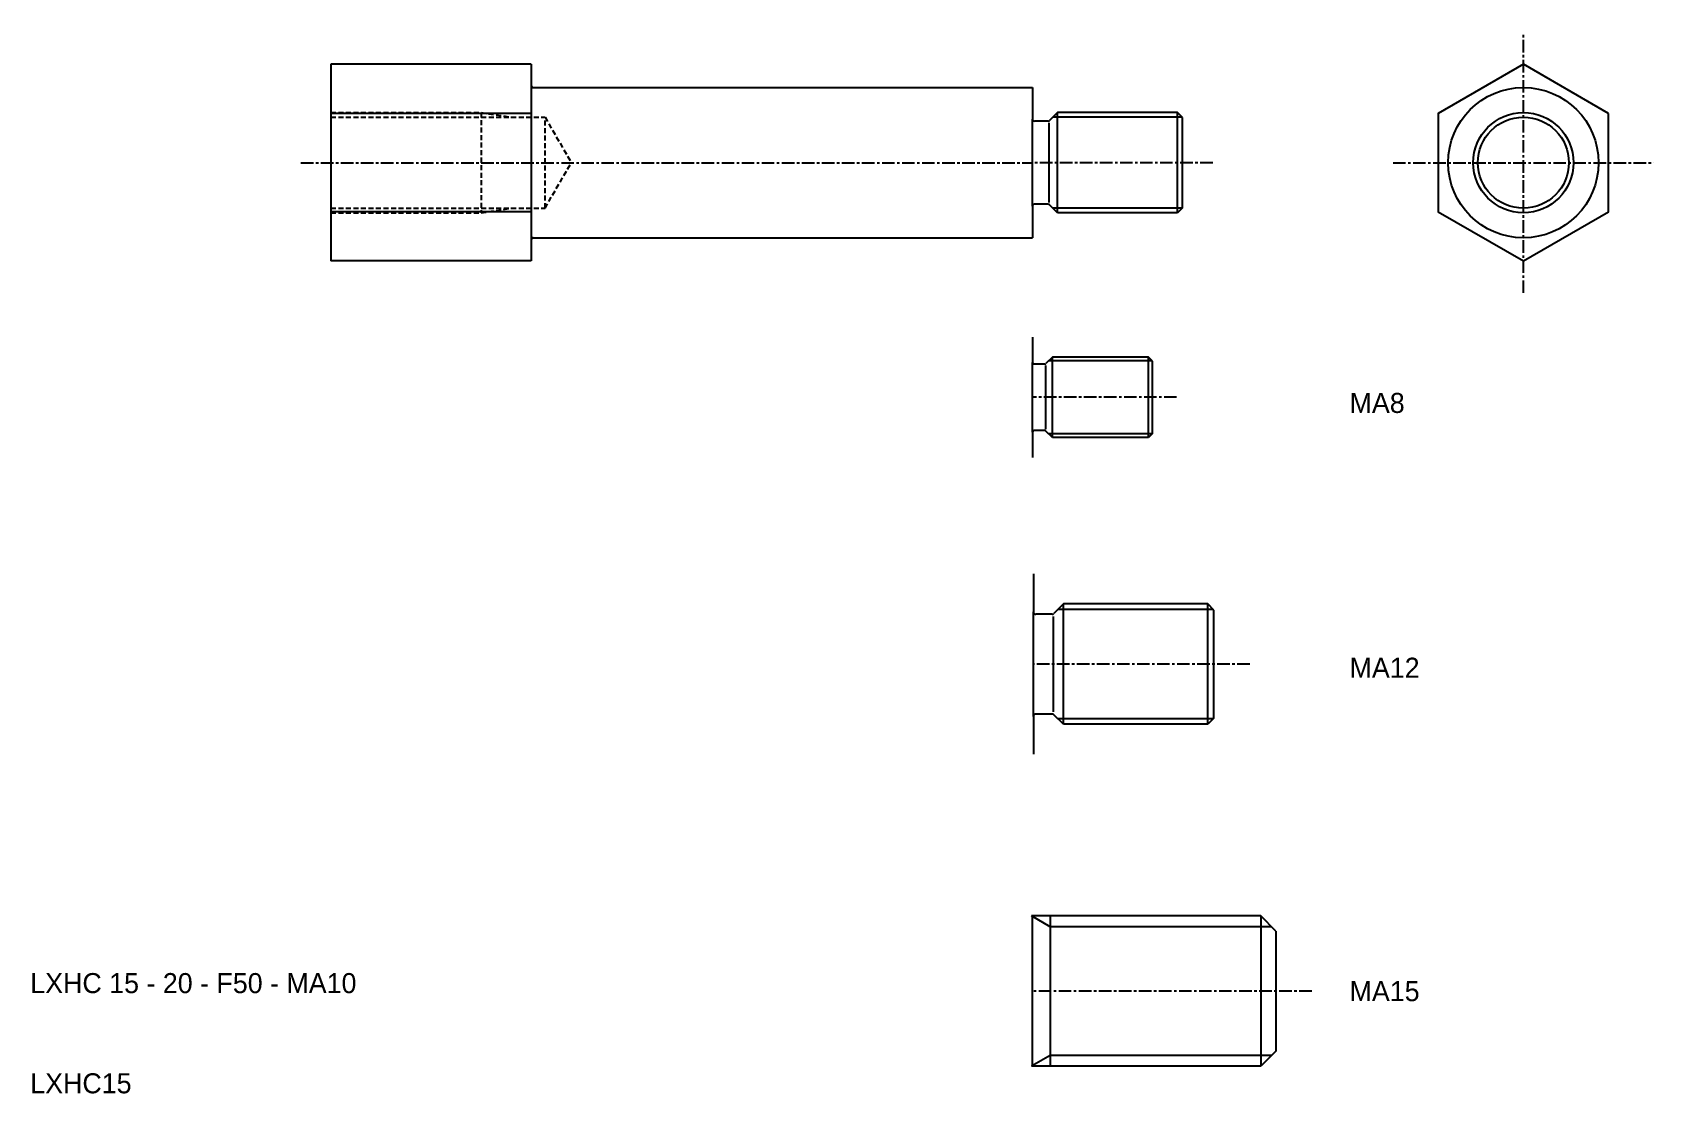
# Model space of a CAD drawing. Extents: x 103 to 265, y -35 to 71.
import ezdxf

# ---------------------------------------------------------------- set-up
doc = ezdxf.new("R2010")
doc.units = 0
doc.linetypes.add('CENTER', pattern=[2, 1.25, -0.25, 0.25, -0.25])
doc.linetypes.add('DASHED', pattern=[0.75, 0.5, -0.25])
doc.layers.get('0').update_dxf_attribs({"linetype": 'CONTINUOUS'})
doc.layers.add('CENTER', color=1, linetype='CENTER')

msp = doc.modelspace()

# ---------------------------------------------------------------- linework, layer by layer
at = {"color": 7, "linetype": 'CONTINUOUS'}
for p, q in [((133.04, 67.57), (133.04, 47.94)), ((153.04, 67.57), (133.04, 67.57)), ((153.04, 67.57), (153.04, 65.45)), ((153.04, 65.45), (153.04, 50.05)), ((153.24, 65.25), (203.04, 65.25)), ((203.04, 65.25), (203.04, 62.1)), ((153.04, 62.66), (133.04, 62.66)), ((203.04, 53.4), (203.04, 62.1)), ((204.6, 61.9), (203.24, 61.9)), ((204.68, 61.72), (204.68, 53.79)), ((205.54, 62.75), (204.74, 61.96)), ((217.54, 62.75), (205.54, 62.75)), ((205.54, 52.75), (205.54, 62.75)), ((217.54, 52.75), (217.54, 62.75)), ((218.04, 62.25), (217.54, 62.75)), ((218.04, 53.25), (218.04, 62.25)), ((203.04, 53.4), (203.04, 50.25)), ((204.6, 53.6), (203.24, 53.6)), ((205.54, 52.75), (204.74, 53.54)), ((153.04, 52.84), (133.04, 52.84)), ((217.54, 52.75), (205.54, 52.75)), ((218.04, 53.25), (217.54, 52.75)), ((153.24, 50.25), (203.04, 50.25)), ((153.04, 50.05), (153.04, 47.94)), ((153.04, 47.94), (133.04, 47.94)), ((203.04, 40.33), (203.04, 37.81)), ((203.04, 30.85), (203.04, 37.81)), ((204.29, 37.65), (203.2, 37.65)), ((204.35, 37.5), (204.35, 31.16)), ((205.04, 38.33), (204.4, 37.69)), ((205.04, 30.33), (205.04, 38.33)), ((214.64, 38.33), (205.04, 38.33)), ((215.04, 37.93), (214.64, 38.33)), ((214.64, 30.33), (214.64, 38.33)), ((215.04, 30.73), (215.04, 37.93)), ((203.04, 30.85), (203.04, 28.33)), ((204.29, 31.01), (203.2, 31.01)), ((205.04, 30.33), (204.4, 30.96)), ((214.64, 30.33), (205.04, 30.33)), ((215.04, 30.73), (214.64, 30.33)), ((203.14, 16.7), (203.14, 12.92)), ((206.14, 13.7), (205.19, 12.75)), ((206.14, 1.7), (206.14, 13.7)), ((220.54, 13.7), (206.14, 13.7)), ((221.14, 13.1), (220.54, 13.7)), ((220.54, 1.7), (220.54, 13.7)), ((221.14, 2.3), (221.14, 13.1)), ((203.14, 2.48), (203.14, 12.92)), ((205.02, 12.68), (203.38, 12.68)), ((205.11, 12.46), (205.11, 2.94)), ((203.14, 2.48), (203.14, -1.3)), ((205.02, 2.72), (203.38, 2.72)), ((206.14, 1.7), (205.19, 2.65)), ((220.54, 1.7), (206.14, 1.7)), ((221.14, 2.3), (220.54, 1.7)), ((225.83, -17.44), (202.97, -17.44)), ((203.04, -32.44), (203.04, -17.44)), ((204.83, -17.44), (204.83, -32.44)), ((227.33, -18.94), (225.83, -17.44)), ((225.83, -17.44), (225.83, -32.44)), ((227.33, -18.94), (227.33, -30.94)), ((227.33, -30.94), (225.83, -32.44)), ((225.83, -32.44), (202.97, -32.44))]:
    msp.add_line(p, q, dxfattribs=at)
at = {"color": 3, "linetype": 'DASHED'}
for p, q in [((133.04, 62.75), (148.04, 62.75)), ((133.04, 62.29), (154.41, 62.29)), ((148.04, 62.75), (151.04, 62.29)), ((148.04, 62.75), (148.04, 52.75)), ((154.41, 53.21), (154.41, 62.29)), ((154.41, 62.29), (157.04, 57.75)), ((154.41, 53.21), (157.04, 57.75)), ((133.04, 53.21), (154.41, 53.21)), ((133.04, 52.75), (148.04, 52.75)), ((148.04, 52.75), (151.04, 53.21))]:
    msp.add_line(p, q, dxfattribs=at)
at = {"color": 3, "linetype": 'CONTINUOUS'}
for p, q in [((218, 62.29), (205.08, 62.29)), ((218, 53.21), (205.08, 53.21)), ((215, 37.96), (204.67, 37.96)), ((215, 30.7), (204.67, 30.7)), ((221.09, 13.15), (205.58, 13.15)), ((221.09, 2.25), (205.58, 2.25)), ((204.83, -18.52), (202.97, -17.44)), ((226.9, -18.52), (204.83, -18.52)), ((204.83, -31.37), (202.97, -32.44)), ((226.9, -31.37), (204.83, -31.37))]:
    msp.add_line(p, q, dxfattribs=at)
at = {"color": 7, "linetype": 'CONTINUOUS'}
msp.add_lwpolyline([(260.54, 62.66), (252.04, 67.57), (243.54, 62.66), (243.54, 52.84), (252.04, 47.94), (260.54, 52.84)], close=True, dxfattribs=at)
for radius in [7.5, 5]:
    msp.add_circle((252.04, 57.75), radius, dxfattribs=at)
at = {"color": 3, "linetype": 'CONTINUOUS'}
msp.add_circle((252.04, 57.75), 4.54, dxfattribs=at)
at = {"color": 7, "linetype": 'CONTINUOUS'}
for centre, radius, start, end in [((153.24, 65.45), 0.2, 180, 270), ((203.24, 62.1), 0.2, 180, 270), ((204.6, 62.1), 0.2, 270, 315), ((203.24, 53.4), 0.2, 90, 180), ((204.6, 53.4), 0.2, 45, 90), ((153.24, 50.05), 0.2, 90, 180), ((203.2, 37.81), 0.16, 180, 270), ((204.29, 37.81), 0.16, 270, 315), ((203.2, 30.85), 0.16, 90, 180), ((204.29, 30.85), 0.16, 45, 90), ((203.38, 12.92), 0.24, 180, 270), ((205.02, 12.92), 0.24, 270, 315), ((203.38, 2.48), 0.24, 90, 180), ((205.02, 2.48), 0.24, 45, 90)]:
    msp.add_arc(centre, radius, start, end, dxfattribs=at)
at = {"layer": 'CENTER', "color": 1, "linetype": 'CENTER'}
for p, q in [((252.04, 44.75), (252.04, 70.75)), ((130.04, 57.75), (203.04, 57.75)), ((221.04, 57.75), (203.04, 57.75)), ((239.04, 57.75), (265.04, 57.75)), ((217.44, 34.33), (203.04, 34.33)), ((224.74, 7.7), (203.14, 7.7)), ((230.93, -24.94), (203.04, -24.94))]:
    msp.add_line(p, q, dxfattribs=at)

# ---------------------------------------------------------------- texts
at = {"color": 7, "linetype": 'CONTINUOUS'}
for s, p in [('MA8', (234.7, 32.77)), ('MA12', (234.7, 6.34)), ('LXHC 15 - 20 - F50 - MA10', (103.04, -25.14)), ('MA15', (234.7, -25.94)), ('LXHC15', (103.04, -35.14))]:
    msp.add_text(s, height=2, dxfattribs=at).set_placement(p)

doc.saveas('drawing.dxf')
